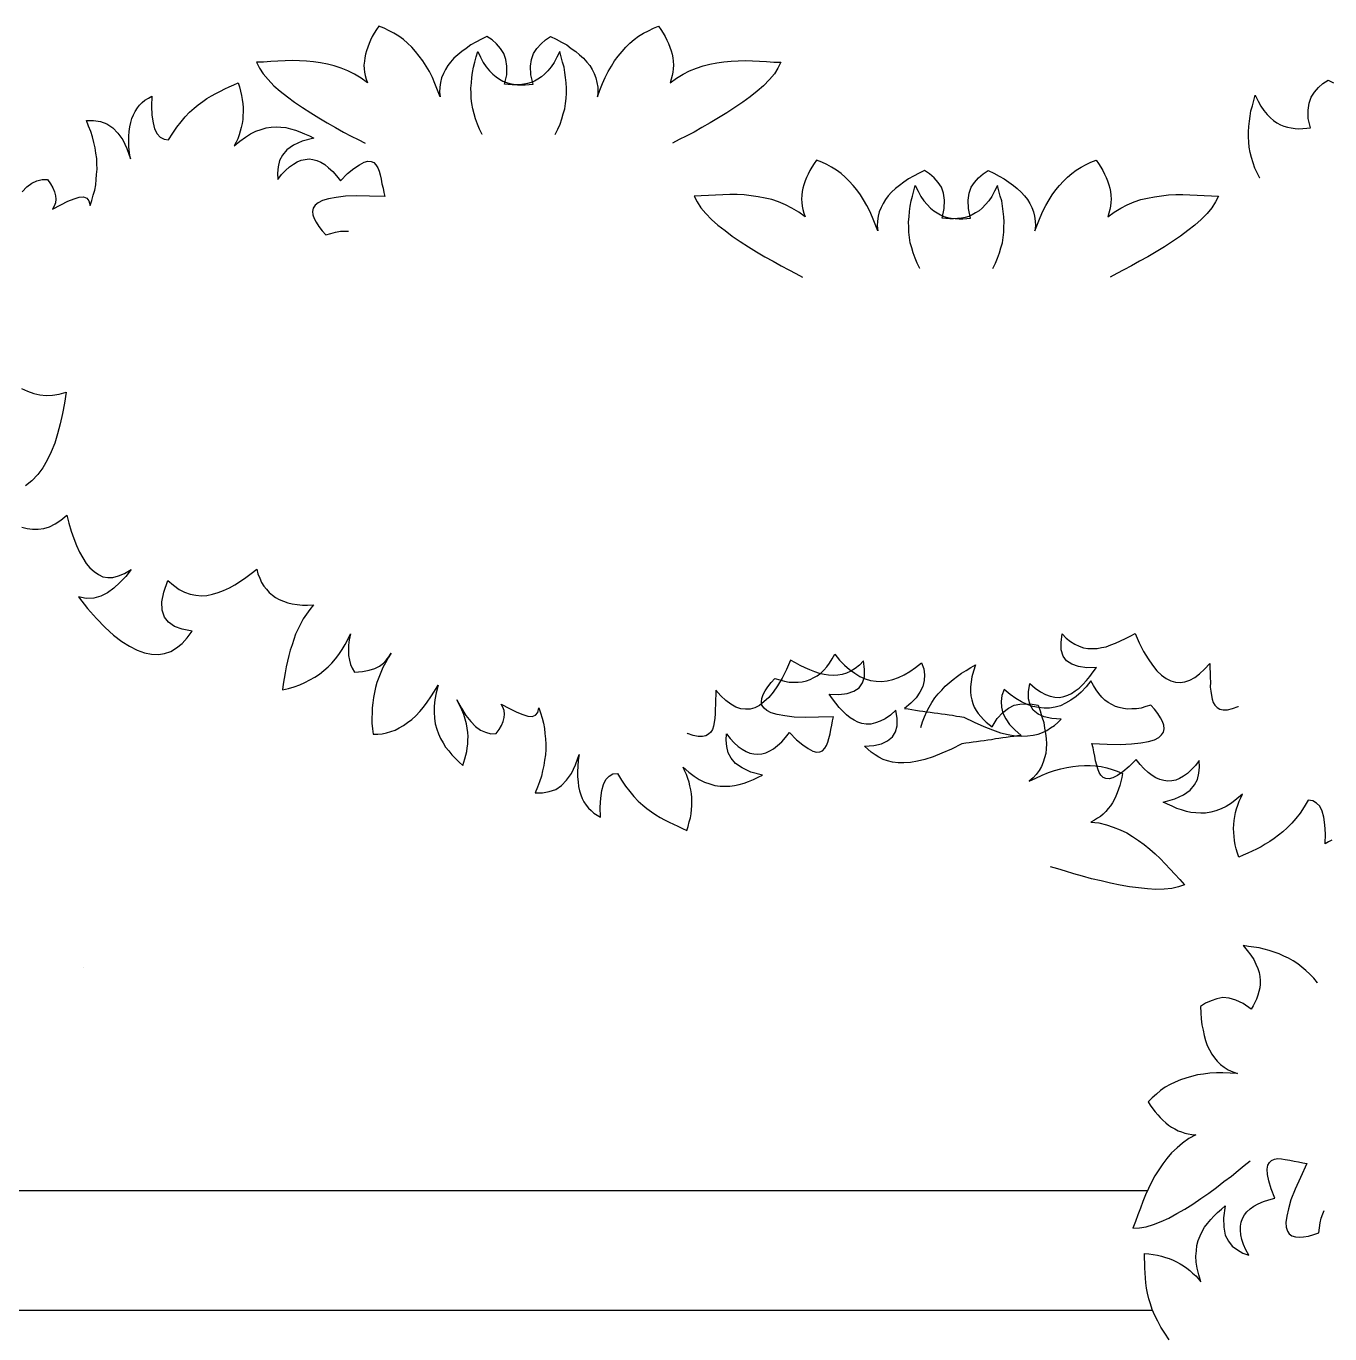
# Model space of a CAD drawing. Extents: x -24232 to 27340, y -23039 to 23489.
# Drawn here: x 8072 to 8618, y -18500 to -17952 of the extents above; entities that cross this region are included whole.
import ezdxf

# ---------------------------------------------------------------- set-up
doc = ezdxf.new("R2010")
doc.units = 0
doc.header["$LTSCALE"] = 10
for name, color, linetype in [('0-PLANTS', 11, 'CONTINUOUS'), ('1', 1, 'CONTINUOUS'), ('3', 3, 'CONTINUOUS')]:
    doc.layers.add(name, color=color, linetype=linetype)

msp = doc.modelspace()

# ---------------------------------------------------------------- linework, layer by layer
at = {"layer": '0-PLANTS', "color": 11}
msp.add_lwpolyline([(8096.02, -18346.05), (8096.02, -18346.05)], close=True, dxfattribs=at)
at = {"layer": '1'}
for points in [[(8293.31, -17997.57), (8293.31, -17997.57), (8294.47, -17995.39), (8295.35, -17993.31), (8296.12, -17991.08), (8296.73, -17988.97), (8297.34, -17986.87), (8297.7, -17984.6), (8297.91, -17982.46), (8297.99, -17980.3), (8298.07, -17978.14), (8297.88, -17975.95), (8297.69, -17973.77), (8297.37, -17971.57), (8297.04, -17969.37), (8296.43, -17967.28), (8295.84, -17965.05), (8295.25, -17962.83), (8295.25, -17962.83), (8294.06, -17965.28), (8292.89, -17967.47), (8291.64, -17969.24), (8290.26, -17970.87), (8288.89, -17972.36), (8287.57, -17973.44), (8286.12, -17974.38), (8284.68, -17975.19), (8283.26, -17975.86), (8281.74, -17976.25), (8280.22, -17976.51), (8278.57, -17976.75), (8276.94, -17976.86), (8275.31, -17976.84), (8273.7, -17976.68), (8272.09, -17976.52), (8272.09, -17976.52), (8273.03, -17972.55), (8273.1, -17969.04), (8272.71, -17966.15), (8271.88, -17963.63), (8270.45, -17961.6), (8268.75, -17959.67), (8266.88, -17958), (8264.72, -17956.56), (8264.72, -17956.56), (8262.44, -17957.69), (8260.15, -17958.96), (8258.01, -17960.1), (8256.11, -17961.53), (8254.22, -17962.84), (8252.6, -17964.17), (8250.96, -17965.63), (8249.58, -17967.26), (8248.35, -17968.76), (8247.37, -17970.42), (8246.53, -17972.1), (8245.81, -17973.92), (8245.36, -17975.78), (8245.02, -17977.77), (8244.96, -17979.8), (8245.16, -17981.85), (8245.16, -17981.85), (8244.09, -17979.04), (8243.01, -17976.22), (8241.91, -17973.67), (8240.66, -17971.25), (8239.26, -17968.94), (8237.98, -17966.79), (8236.42, -17964.74), (8234.85, -17962.82), (8233.27, -17961.04), (8231.54, -17959.38), (8229.79, -17957.85), (8227.9, -17956.45), (8225.86, -17955.16), (8223.79, -17954.15), (8221.73, -17953.13), (8219.51, -17952.23), (8219.51, -17952.23), (8218.56, -17953.63), (8217.6, -17955.16), (8216.78, -17956.57), (8216.09, -17958.12), (8215.41, -17959.55), (8214.86, -17960.98), (8214.3, -17962.55), (8213.88, -17964), (8213.6, -17965.46), (8213.46, -17966.94), (8213.3, -17968.55), (8213.42, -17970.05), (8213.54, -17971.55), (8213.81, -17972.93), (8214.2, -17974.46), (8214.73, -17976), (8214.73, -17976), (8212.08, -17973.98), (8209.27, -17972.35), (8206.56, -17971), (8203.7, -17969.76), (8200.81, -17968.8), (8198.04, -17968.12), (8195.11, -17967.56), (8192.18, -17967.14), (8189.23, -17966.85), (8186.26, -17966.69), (8183.29, -17966.67), (8180.3, -17966.78), (8177.31, -17966.89), (8174.32, -17967), (8171.31, -17967.24), (8168.32, -17967.35), (8168.32, -17967.35), (8169.57, -17969.78), (8171.09, -17972.23), (8173.16, -17974.6), (8175.62, -17977.15), (8178.23, -17979.44), (8181.25, -17981.77), (8184.27, -17984.1), (8187.57, -17986.32), (8191.01, -17988.55), (8194.46, -17990.65), (8197.91, -17992.76), (8201.38, -17994.59), (8204.71, -17996.54), (8207.93, -17998.21), (8210.9, -17999.73), (8213.73, -18001.22)], [(8262.83, -17997.57), (8262.83, -17997.57), (8261.67, -17995.39), (8260.79, -17993.31), (8260.02, -17991.08), (8259.41, -17988.97), (8258.8, -17986.87), (8258.44, -17984.6), (8258.22, -17982.46), (8258.15, -17980.3), (8258.07, -17978.14), (8258.26, -17975.95), (8258.45, -17973.77), (8258.77, -17971.57), (8259.1, -17969.37), (8259.7, -17967.28), (8260.3, -17965.05), (8260.89, -17962.83), (8260.89, -17962.83), (8262.08, -17965.28), (8263.24, -17967.47), (8264.5, -17969.24), (8265.88, -17970.87), (8267.25, -17972.36), (8268.57, -17973.44), (8270.02, -17974.38), (8271.45, -17975.19), (8272.88, -17975.86), (8274.4, -17976.25), (8275.92, -17976.51), (8277.57, -17976.75), (8279.2, -17976.86), (8280.83, -17976.84), (8282.43, -17976.68), (8284.04, -17976.52), (8284.04, -17976.52), (8283.11, -17972.55), (8283.03, -17969.04), (8283.43, -17966.15), (8284.26, -17963.63), (8285.68, -17961.6), (8287.39, -17959.67), (8289.26, -17958), (8291.42, -17956.56), (8291.42, -17956.56), (8293.69, -17957.69), (8295.99, -17958.96), (8298.13, -17960.1), (8300.03, -17961.53), (8301.92, -17962.84), (8303.54, -17964.17), (8305.18, -17965.63), (8306.56, -17967.26), (8307.79, -17968.76), (8308.77, -17970.42), (8309.61, -17972.1), (8310.33, -17973.92), (8310.78, -17975.78), (8311.12, -17977.77), (8311.18, -17979.8), (8310.98, -17981.85), (8310.98, -17981.85), (8312.05, -17979.04), (8313.13, -17976.22), (8314.23, -17973.67), (8315.48, -17971.25), (8316.88, -17968.94), (8318.16, -17966.79), (8319.71, -17964.74), (8321.29, -17962.82), (8322.87, -17961.04), (8324.6, -17959.38), (8326.35, -17957.85), (8328.24, -17956.45), (8330.28, -17955.16), (8332.35, -17954.15), (8334.41, -17953.13), (8336.62, -17952.23), (8336.62, -17952.23), (8337.58, -17953.63), (8338.54, -17955.16), (8339.36, -17956.57), (8340.05, -17958.12), (8340.73, -17959.55), (8341.28, -17960.98), (8341.84, -17962.55), (8342.26, -17964), (8342.54, -17965.46), (8342.68, -17966.94), (8342.84, -17968.55), (8342.72, -17970.05), (8342.6, -17971.55), (8342.33, -17972.93), (8341.93, -17974.46), (8341.41, -17976), (8341.41, -17976), (8344.05, -17973.98), (8346.87, -17972.35), (8349.58, -17971), (8352.44, -17969.76), (8355.32, -17968.8), (8358.1, -17968.12), (8361.02, -17967.56), (8363.96, -17967.14), (8366.91, -17966.85), (8369.88, -17966.69), (8372.85, -17966.67), (8375.84, -17966.78), (8378.83, -17966.89), (8381.82, -17967), (8384.83, -17967.24), (8387.82, -17967.35), (8387.82, -17967.35), (8386.57, -17969.78), (8385.05, -17972.23), (8382.98, -17974.6), (8380.52, -17977.15), (8377.91, -17979.44), (8374.89, -17981.77), (8371.87, -17984.1), (8368.56, -17986.32), (8365.13, -17988.55), (8361.68, -17990.65), (8358.23, -17992.76), (8354.76, -17994.59), (8351.43, -17996.54), (8348.21, -17998.21), (8345.24, -17999.73), (8342.41, -18001.22)], [(8070.19, -18021.58), (8072.15, -18019.49), (8074.29, -18017.92), (8076.37, -18017.04), (8078.61, -18016.41), (8080.78, -18016.47), (8080.78, -18016.47), (8082.04, -18018.24), (8083.02, -18019.91), (8083.73, -18021.6), (8084.16, -18023.18), (8084.3, -18024.65), (8084.18, -18026.16), (8083.64, -18027.56), (8082.96, -18028.85), (8082.96, -18028.85), (8086.43, -18027.02), (8089.4, -18025.5), (8092, -18024.44), (8094.1, -18023.82), (8095.85, -18023.65), (8097.26, -18024.19), (8098.18, -18025.31), (8098.65, -18027.3), (8098.65, -18027.3), (8099.39, -18025.2), (8099.98, -18022.97), (8100.59, -18020.88), (8101.04, -18018.67), (8101.23, -18016.48), (8101.42, -18014.3), (8101.62, -18012.11), (8101.52, -18009.82), (8101.45, -18007.66), (8101.09, -18005.39), (8100.73, -18003.12), (8100.23, -18000.87), (8099.74, -17998.62), (8098.97, -17996.26), (8098.07, -17994.04), (8097.16, -17991.7), (8097.16, -17991.7), (8100.14, -17991.67), (8103.03, -17992.2), (8105.7, -17993.15), (8108.17, -17994.81), (8110.28, -17997.04), (8112.32, -17999.81), (8114.03, -18003.44), (8115.54, -18007.76), (8115.54, -18007.76), (8115.15, -18005.22), (8114.91, -18002.81), (8114.82, -18000.51), (8114.88, -17998.34), (8115.08, -17996.29), (8115.3, -17994.37), (8115.66, -17992.58), (8116.18, -17990.9), (8116.84, -17989.35), (8117.51, -17987.93), (8118.45, -17986.48), (8119.41, -17985.3), (8120.53, -17984.24), (8121.64, -17983.18), (8123.05, -17982.37), (8124.46, -17981.55), (8124.46, -17981.55), (8124.34, -17985.76), (8124.57, -17989.53), (8125.02, -17992.74), (8125.68, -17995.24), (8126.7, -17997.31), (8128.05, -17998.67), (8129.63, -17999.59), (8131.55, -17999.81), (8131.55, -17999.81), (8133.31, -17997.06), (8134.95, -17994.46), (8136.76, -17992.25), (8138.45, -17990.19), (8140.29, -17988.25), (8142.16, -17986.57), (8143.91, -17985.18), (8145.81, -17983.78), (8147.58, -17982.52), (8149.5, -17981.38), (8151.29, -17980.39), (8153.23, -17979.39), (8155.04, -17978.53), (8156.85, -17977.67), (8158.8, -17976.81), (8160.61, -17975.95), (8160.61, -17975.95), (8161.18, -17977.65), (8161.63, -17979.5), (8162.08, -17981.22), (8162.38, -17982.95), (8162.55, -17984.69), (8162.71, -17986.3), (8162.75, -17988.06), (8162.64, -17989.7), (8162.53, -17991.33), (8162.29, -17992.98), (8161.91, -17994.64), (8161.52, -17996.17), (8161, -17997.71), (8160.48, -17999.39), (8159.81, -18000.81), (8159.02, -18002.38), (8159.02, -18002.38), (8161.39, -18000.38), (8163.66, -17998.67), (8165.82, -17997.24), (8168.02, -17996.21), (8170.25, -17995.45), (8172.36, -17994.83), (8174.49, -17994.48), (8176.51, -17994.42), (8178.55, -17994.49), (8180.6, -17994.69), (8182.55, -17995.18), (8184.64, -17995.78), (8186.46, -17996.42), (8188.45, -17997.3), (8190.43, -17998.19), (8192.28, -17999.09), (8192.28, -17999.09), (8187.4, -18000.39), (8183.77, -18002.1), (8180.98, -18004), (8179.17, -18006.21), (8177.91, -18008.5), (8177.35, -18011.13), (8177.07, -18013.73), (8177.2, -18016.43), (8177.2, -18016.43), (8178.76, -18014.38), (8180.47, -18012.58), (8182.09, -18011.07), (8183.74, -18009.96), (8185.4, -18008.98), (8186.96, -18008.28), (8188.69, -18007.98), (8190.3, -18007.82), (8191.95, -18008.06), (8193.61, -18008.44), (8195.31, -18009.22), (8196.89, -18010.15), (8198.51, -18011.48), (8200.29, -18013.06), (8201.82, -18014.81), (8203.52, -18016.94), (8203.52, -18016.94), (8206.47, -18013.94), (8209.1, -18011.78), (8211.39, -18010.21), (8213.32, -18009.2), (8214.9, -18008.77), (8216.27, -18008.91), (8217.39, -18009.34), (8218.31, -18010.33), (8219.1, -18011.48), (8219.64, -18012.91), (8220.07, -18014.49), (8220.52, -18016.34), (8220.84, -18018.21), (8221.3, -18020.06), (8221.6, -18021.79), (8222.04, -18023.51), (8222.04, -18023.51), (8215.66, -18023.32), (8210.23, -18023.18), (8205.51, -18023.38), (8201.63, -18023.9), (8198.44, -18024.48), (8195.93, -18025.14), (8194.14, -18026.13), (8192.89, -18027.2), (8192.05, -18028.36), (8191.78, -18029.75), (8191.93, -18031.22), (8192.49, -18032.79), (8193.32, -18034.33), (8194.45, -18036.12), (8195.84, -18037.88), (8197.36, -18039.62), (8197.36, -18039.62), (8199.47, -18039.01), (8201.44, -18038.41), (8203.44, -18038.07), (8205.33, -18038.02), (8206.84, -18037.98)], [(8588.23, -18015.86), (8588.23, -18015.86), (8587.07, -18013.68), (8586.19, -18011.6), (8585.42, -18009.37), (8584.81, -18007.27), (8584.2, -18005.16), (8583.84, -18002.89), (8583.62, -18000.75), (8583.55, -17998.59), (8583.47, -17996.43), (8583.66, -17994.24), (8583.85, -17992.06), (8584.17, -17989.86), (8584.5, -17987.66), (8585.1, -17985.57), (8585.7, -17983.34), (8586.29, -17981.12), (8586.29, -17981.12), (8587.48, -17983.57), (8588.64, -17985.76), (8589.9, -17987.53), (8591.28, -17989.16), (8592.65, -17990.65), (8593.97, -17991.74), (8595.42, -17992.68), (8596.85, -17993.48), (8598.28, -17994.15), (8599.8, -17994.54), (8601.32, -17994.8), (8602.97, -17995.04), (8604.6, -17995.15), (8606.23, -17995.13), (8607.84, -17994.97), (8609.44, -17994.81), (8609.44, -17994.81), (8608.51, -17990.84), (8608.43, -17987.33), (8608.83, -17984.45), (8609.66, -17981.93), (8611.09, -17979.89), (8612.79, -17977.96), (8614.66, -17976.29), (8616.82, -17974.85), (8616.82, -17974.85), (8619.1, -17975.98)], [(8476.46, -18053.61), (8476.46, -18053.61), (8477.63, -18051.43), (8478.51, -18049.35), (8479.27, -18047.12), (8479.89, -18045.01), (8480.5, -18042.91), (8480.86, -18040.64), (8481.07, -18038.5), (8481.15, -18036.34), (8481.23, -18034.18), (8481.04, -18031.99), (8480.85, -18029.81), (8480.52, -18027.61), (8480.2, -18025.41), (8479.59, -18023.32), (8479, -18021.09), (8478.41, -18018.87), (8478.41, -18018.87), (8477.21, -18021.32), (8476.05, -18023.51), (8474.79, -18025.28), (8473.41, -18026.91), (8472.05, -18028.4), (8470.72, -18029.48), (8469.27, -18030.42), (8467.84, -18031.23), (8466.42, -18031.9), (8464.89, -18032.29), (8463.38, -18032.55), (8461.73, -18032.79), (8460.09, -18032.9), (8458.47, -18032.88), (8456.86, -18032.72), (8455.25, -18032.56), (8455.25, -18032.56), (8456.18, -18028.59), (8456.26, -18025.08), (8455.87, -18022.19), (8455.03, -18019.67), (8453.61, -18017.64), (8451.9, -18015.71), (8450.04, -18014.03), (8447.88, -18012.6), (8447.88, -18012.6), (8445.6, -18013.73), (8443.31, -18014.99), (8441.16, -18016.14), (8439.26, -18017.57), (8437.37, -18018.88), (8435.75, -18020.21), (8434.12, -18021.67), (8432.74, -18023.29), (8431.51, -18024.8), (8430.53, -18026.46), (8429.69, -18028.14), (8428.97, -18029.96), (8428.51, -18031.81), (8428.18, -18033.81), (8428.11, -18035.84), (8428.32, -18037.89), (8428.32, -18037.89), (8427.24, -18035.07), (8426.17, -18032.26), (8425.06, -18029.71), (8423.81, -18027.29), (8422.42, -18024.98), (8421.14, -18022.83), (8419.58, -18020.78), (8418.01, -18018.86), (8416.43, -18017.08), (8414.69, -18015.42), (8412.95, -18013.89), (8411.06, -18012.49), (8409.02, -18011.2), (8406.95, -18010.18), (8404.88, -18009.17), (8402.67, -18008.27), (8402.67, -18008.27), (8401.72, -18009.67), (8400.76, -18011.2), (8399.94, -18012.61), (8399.24, -18014.16), (8398.56, -18015.58), (8398.01, -18017.02), (8397.45, -18018.59), (8397.04, -18020.04), (8396.76, -18021.5), (8396.61, -18022.98), (8396.45, -18024.58), (8396.58, -18026.09), (8396.7, -18027.59), (8396.97, -18028.97), (8397.36, -18030.5), (8397.88, -18032.04), (8397.88, -18032.04), (8395.24, -18030.02), (8392.42, -18028.38), (8389.71, -18027.03), (8386.85, -18025.8), (8383.97, -18024.84), (8381.19, -18024.16), (8378.27, -18023.6), (8375.33, -18023.18), (8372.38, -18022.88), (8369.42, -18022.73), (8366.44, -18022.7), (8363.45, -18022.81), (8360.46, -18022.93), (8357.47, -18023.04), (8354.47, -18023.28), (8351.48, -18023.39), (8351.48, -18023.39), (8352.73, -18025.82), (8354.25, -18028.27), (8356.31, -18030.64), (8358.77, -18033.19), (8361.39, -18035.48), (8364.41, -18037.81), (8367.43, -18040.13), (8370.73, -18042.36), (8374.17, -18044.59), (8377.61, -18046.69), (8381.06, -18048.79), (8384.54, -18050.63), (8387.87, -18052.58), (8391.09, -18054.25), (8394.05, -18055.76), (8396.88, -18057.26)], [(8445.99, -18053.61), (8445.99, -18053.61), (8444.82, -18051.43), (8443.94, -18049.35), (8443.18, -18047.12), (8442.57, -18045.01), (8441.95, -18042.91), (8441.59, -18040.64), (8441.38, -18038.5), (8441.3, -18036.34), (8441.22, -18034.18), (8441.41, -18031.99), (8441.61, -18029.81), (8441.93, -18027.61), (8442.25, -18025.41), (8442.86, -18023.32), (8443.45, -18021.09), (8444.05, -18018.87), (8444.05, -18018.87), (8445.24, -18021.32), (8446.4, -18023.51), (8447.66, -18025.28), (8449.04, -18026.91), (8450.4, -18028.4), (8451.73, -18029.48), (8453.18, -18030.42), (8454.61, -18031.23), (8456.03, -18031.9), (8457.56, -18032.29), (8459.07, -18032.55), (8460.72, -18032.79), (8462.36, -18032.9), (8463.98, -18032.88), (8465.59, -18032.72), (8467.2, -18032.56), (8467.2, -18032.56), (8466.27, -18028.59), (8466.19, -18025.08), (8466.58, -18022.19), (8467.42, -18019.67), (8468.84, -18017.64), (8470.55, -18015.71), (8472.41, -18014.03), (8474.57, -18012.6), (8474.57, -18012.6), (8476.85, -18013.73), (8479.14, -18014.99), (8481.29, -18016.14), (8483.19, -18017.57), (8485.08, -18018.88), (8486.7, -18020.21), (8488.33, -18021.67), (8489.71, -18023.29), (8490.94, -18024.8), (8491.92, -18026.46), (8492.76, -18028.14), (8493.49, -18029.96), (8493.94, -18031.81), (8494.27, -18033.81), (8494.34, -18035.84), (8494.13, -18037.89), (8494.13, -18037.89), (8495.21, -18035.07), (8496.29, -18032.26), (8497.39, -18029.71), (8498.64, -18027.29), (8500.04, -18024.98), (8501.31, -18022.83), (8502.87, -18020.78), (8504.44, -18018.86), (8506.03, -18017.08), (8507.76, -18015.42), (8509.5, -18013.89), (8511.39, -18012.49), (8513.43, -18011.2), (8515.5, -18010.18), (8517.57, -18009.17), (8519.78, -18008.27), (8519.78, -18008.27), (8520.73, -18009.67), (8521.69, -18011.2), (8522.51, -18012.61), (8523.21, -18014.16), (8523.89, -18015.58), (8524.44, -18017.02), (8525, -18018.59), (8525.41, -18020.04), (8525.69, -18021.5), (8525.84, -18022.98), (8526, -18024.58), (8525.87, -18026.09), (8525.75, -18027.59), (8525.48, -18028.97), (8525.09, -18030.5), (8524.57, -18032.04), (8524.57, -18032.04), (8527.21, -18030.02), (8530.03, -18028.38), (8532.74, -18027.03), (8535.6, -18025.8), (8538.48, -18024.84), (8541.26, -18024.16), (8544.18, -18023.6), (8547.12, -18023.18), (8550.07, -18022.88), (8553.03, -18022.73), (8556.01, -18022.7), (8559, -18022.81), (8561.99, -18022.93), (8564.98, -18023.04), (8567.98, -18023.28), (8570.97, -18023.39), (8570.97, -18023.39), (8569.72, -18025.82), (8568.2, -18028.27), (8566.14, -18030.64), (8563.68, -18033.19), (8561.06, -18035.48), (8558.04, -18037.81), (8555.02, -18040.13), (8551.72, -18042.36), (8548.29, -18044.59), (8544.84, -18046.69), (8541.39, -18048.79), (8537.91, -18050.63), (8534.58, -18052.58), (8531.36, -18054.25), (8528.4, -18055.76), (8525.57, -18057.26)], [(8070.01, -18103.87), (8072.46, -18105.06), (8075.08, -18105.99), (8077.6, -18106.51), (8080.28, -18106.78), (8083, -18106.64), (8085.75, -18106.23), (8088.67, -18105.44), (8088.67, -18105.44), (8087.96, -18109.97), (8087.12, -18114.36), (8086.14, -18118.73), (8085.06, -18122.82), (8083.86, -18126.76), (8082.42, -18130.41), (8080.72, -18133.9), (8078.91, -18137.11), (8076.74, -18139.87), (8074.32, -18142.48), (8071.67, -18144.65)], [(8070.09, -18161.97), (8072.34, -18162.46), (8074.61, -18162.82), (8076.92, -18162.78), (8079.25, -18162.47), (8081.62, -18161.75), (8084.05, -18160.5), (8086.37, -18158.97), (8088.87, -18156.92), (8088.87, -18156.92), (8089.76, -18160.25), (8090.78, -18163.61), (8091.83, -18166.69), (8093.03, -18169.65), (8094.25, -18172.34), (8095.64, -18174.78), (8097.03, -18177.09), (8098.61, -18179), (8100.35, -18180.53), (8102.12, -18181.79), (8104.07, -18182.66), (8106.07, -18182.99), (8108.24, -18182.93), (8110.6, -18182.35), (8113.14, -18181.25), (8115.88, -18179.63), (8115.88, -18179.63), (8113.56, -18182.51), (8111.14, -18185.12), (8108.61, -18187.44), (8105.98, -18189.35), (8103.13, -18190.82), (8100.2, -18191.62), (8097.08, -18191.72), (8093.75, -18191.12), (8093.75, -18191.12), (8097.61, -18195.97), (8101.39, -18200.13), (8104.95, -18203.87), (8108.43, -18207.06), (8111.96, -18209.71), (8115.14, -18211.78), (8118.36, -18213.45), (8121.5, -18214.58), (8124.42, -18215.14), (8127.27, -18215.15), (8129.88, -18214.73), (8132.4, -18213.89), (8134.85, -18212.38), (8137.2, -18210.58), (8139.33, -18208.21), (8141.36, -18205.43), (8141.36, -18205.43), (8137.24, -18204.62), (8133.97, -18203.49), (8131.43, -18201.75), (8129.75, -18199.55), (8128.83, -18196.61), (8128.75, -18193.22), (8129.57, -18189.1), (8131.26, -18184.26), (8131.26, -18184.26), (8133.64, -18186.26), (8135.91, -18187.97), (8138.23, -18189.15), (8140.59, -18189.92), (8142.98, -18190.43), (8145.26, -18190.65), (8147.58, -18190.48), (8149.92, -18190.03), (8152.3, -18189.32), (8154.55, -18188.46), (8156.96, -18187.34), (8159.25, -18186.08), (8161.57, -18184.55), (8163.89, -18183.01), (8166.08, -18181.34), (8168.43, -18179.54), (8168.43, -18179.54), (8168.91, -18181.48), (8169.68, -18183.32), (8170.46, -18185.02), (8171.39, -18186.6), (8172.48, -18187.92), (8173.56, -18189.25), (8174.95, -18190.34), (8176.33, -18191.42), (8177.87, -18192.25), (8179.56, -18192.96), (8181.4, -18193.55), (8183.25, -18194), (8185.38, -18194.35), (8187.53, -18194.56), (8189.7, -18194.5), (8192.14, -18194.47), (8192.14, -18194.47), (8190.6, -18196.35), (8189.18, -18198.38), (8187.91, -18200.28), (8186.75, -18202.47), (8185.73, -18204.54), (8184.7, -18206.74), (8183.94, -18208.96), (8183.18, -18211.19), (8182.42, -18213.42), (8181.79, -18215.66), (8181.28, -18218.04), (8180.78, -18220.43), (8180.27, -18222.82), (8179.9, -18225.22), (8179.52, -18227.62), (8179.15, -18230.02), (8179.15, -18230.02), (8181.64, -18229.46), (8184.02, -18228.74), (8186.4, -18227.89), (8188.53, -18226.89), (8190.66, -18225.88), (8192.67, -18224.72), (8194.7, -18223.43), (8196.47, -18221.98), (8198.25, -18220.4), (8199.9, -18218.8), (8201.42, -18217.05), (8202.83, -18215.16), (8204.11, -18213.12), (8205.4, -18211.08), (8206.56, -18208.9), (8207.6, -18206.56), (8207.6, -18206.56), (8207.08, -18209.08), (8206.86, -18211.36), (8206.77, -18213.66), (8206.84, -18215.69), (8207.19, -18217.62), (8207.69, -18219.43), (8208.35, -18220.99), (8209.27, -18222.57), (8209.27, -18222.57), (8212.68, -18222.36), (8215.44, -18221.83), (8217.81, -18221.11), (8219.81, -18220.09), (8221.42, -18218.89), (8222.64, -18217.53), (8223.72, -18216.14), (8224.68, -18214.61), (8224.68, -18214.61), (8223.4, -18216.65), (8222.25, -18218.71), (8221.25, -18220.64), (8220.36, -18222.72), (8219.48, -18224.8), (8218.73, -18226.89), (8218.12, -18229), (8217.64, -18231.12), (8217.29, -18233.25), (8216.95, -18235.38), (8216.73, -18237.53), (8216.66, -18239.68), (8216.58, -18241.84), (8216.63, -18244.02), (8216.81, -18246.34), (8217.14, -18248.53), (8217.14, -18248.53), (8219.03, -18248.59), (8220.94, -18248.37), (8222.74, -18248), (8224.55, -18247.51), (8226.37, -18246.87), (8228.09, -18245.96), (8229.82, -18244.91), (8231.56, -18243.73), (8233.31, -18242.41), (8234.96, -18240.82), (8236.62, -18239.08), (8238.16, -18237.2), (8239.71, -18235.19), (8241.29, -18232.91), (8242.87, -18230.63), (8244.34, -18228.07), (8244.34, -18228.07), (8243.49, -18231.23), (8242.93, -18234.16), (8242.67, -18236.84), (8242.68, -18239.41), (8242.85, -18241.87), (8243.16, -18244.2), (8243.75, -18246.42), (8244.5, -18248.39), (8245.39, -18250.38), (8246.43, -18252.24), (8247.47, -18253.97), (8248.8, -18255.59), (8250.13, -18257.21), (8251.61, -18258.71), (8253.09, -18260.21), (8254.7, -18261.72), (8254.7, -18261.72), (8255.11, -18260.28), (8255.53, -18258.83), (8255.94, -18257.38), (8256.37, -18255.79), (8256.51, -18254.32), (8256.81, -18252.72), (8256.83, -18251.1), (8256.86, -18249.48), (8256.75, -18247.84), (8256.52, -18246.06), (8256.15, -18244.26), (8255.67, -18242.32), (8255.05, -18240.36), (8254.29, -18238.39), (8253.29, -18236.26), (8252.14, -18234.12), (8252.14, -18234.12), (8254.09, -18237.7), (8255.96, -18240.72), (8258.01, -18243.23), (8259.97, -18245.32), (8262.12, -18246.88), (8264.2, -18247.77), (8266.44, -18248.39), (8268.61, -18248.34), (8268.61, -18248.34), (8269.87, -18246.57), (8270.85, -18244.9), (8271.56, -18243.21), (8271.98, -18241.63), (8272.13, -18240.15), (8272.01, -18238.65), (8271.47, -18237.24), (8270.78, -18235.96), (8270.78, -18235.96), (8274.26, -18237.79), (8277.22, -18239.3), (8279.83, -18240.37), (8281.93, -18240.99), (8283.68, -18241.16), (8285.08, -18240.62), (8286.01, -18239.49), (8286.48, -18237.51), (8286.48, -18237.51), (8287.22, -18239.61), (8287.81, -18241.84), (8288.41, -18243.93), (8288.87, -18246.14), (8289.06, -18248.33), (8289.25, -18250.51), (8289.44, -18252.7), (8289.35, -18254.99), (8289.27, -18257.15), (8288.92, -18259.42), (8288.56, -18261.68), (8288.06, -18263.94), (8287.57, -18266.19), (8286.79, -18268.55), (8285.9, -18270.76), (8284.99, -18273.11), (8284.99, -18273.11), (8287.97, -18273.14), (8290.86, -18272.61), (8293.53, -18271.65), (8296, -18270), (8298.11, -18267.77), (8300.15, -18264.99), (8301.86, -18261.37), (8303.37, -18257.05), (8303.37, -18257.05), (8302.98, -18259.59), (8302.74, -18262), (8302.65, -18264.29), (8302.71, -18266.47), (8302.91, -18268.52), (8303.13, -18270.43), (8303.49, -18272.23), (8304.01, -18273.91), (8304.66, -18275.46), (8305.34, -18276.88), (8306.28, -18278.33), (8307.24, -18279.51), (8308.36, -18280.57), (8309.47, -18281.62), (8310.88, -18282.44), (8312.29, -18283.26), (8312.29, -18283.26), (8312.16, -18279.05), (8312.4, -18275.28), (8312.85, -18272.07), (8313.51, -18269.56), (8314.52, -18267.5), (8315.88, -18266.14), (8317.46, -18265.21), (8319.37, -18265), (8319.37, -18265), (8321.13, -18267.74), (8322.77, -18270.34), (8324.59, -18272.55), (8326.28, -18274.62), (8328.12, -18276.56), (8329.98, -18278.23), (8331.74, -18279.63), (8333.64, -18281.03), (8335.41, -18282.29), (8337.33, -18283.43), (8339.12, -18284.42), (8341.06, -18285.42), (8342.87, -18286.28), (8344.68, -18287.13), (8346.62, -18288), (8348.44, -18288.86), (8348.44, -18288.86), (8349.01, -18287.15), (8349.46, -18285.3), (8349.9, -18283.59), (8350.21, -18281.86), (8350.38, -18280.11), (8350.54, -18278.5), (8350.58, -18276.75), (8350.47, -18275.11), (8350.36, -18273.48), (8350.12, -18271.83), (8349.74, -18270.16), (8349.35, -18268.64), (8348.82, -18267.09), (8348.31, -18265.42), (8347.64, -18264), (8346.85, -18262.43), (8346.85, -18262.43), (8349.22, -18264.43), (8351.49, -18266.14), (8353.65, -18267.57), (8355.85, -18268.6), (8358.08, -18269.36), (8360.19, -18269.98), (8362.32, -18270.32), (8364.34, -18270.39), (8366.38, -18270.32), (8368.43, -18270.11), (8370.38, -18269.63), (8372.47, -18269.02), (8374.29, -18268.39), (8376.27, -18267.5), (8378.26, -18266.62), (8380.11, -18265.72), (8380.11, -18265.72), (8375.22, -18264.42), (8371.6, -18262.71), (8368.81, -18260.81), (8367, -18258.6), (8365.73, -18256.31), (8365.18, -18253.68), (8364.9, -18251.08), (8365.03, -18248.38), (8365.03, -18248.38), (8366.58, -18250.43), (8368.3, -18252.23), (8369.91, -18253.74), (8371.57, -18254.85), (8373.23, -18255.83), (8374.79, -18256.52), (8376.52, -18256.83), (8378.12, -18256.99), (8379.77, -18256.74), (8381.44, -18256.37), (8383.14, -18255.59), (8384.72, -18254.66), (8386.34, -18253.33), (8388.12, -18251.75), (8389.65, -18250), (8391.35, -18247.87), (8391.35, -18247.87), (8394.3, -18250.87), (8396.93, -18253.02), (8399.21, -18254.6), (8401.15, -18255.61), (8402.73, -18256.03), (8404.1, -18255.9), (8405.22, -18255.47), (8406.13, -18254.47), (8406.92, -18253.33), (8407.47, -18251.9), (8407.9, -18250.31), (8408.35, -18248.46), (8408.67, -18246.6), (8409.13, -18244.75), (8409.43, -18243.02), (8409.87, -18241.3), (8409.87, -18241.3), (8403.49, -18241.48), (8398.06, -18241.62), (8393.34, -18241.43), (8389.46, -18240.91), (8386.27, -18240.32), (8383.76, -18239.67), (8381.96, -18238.68), (8380.72, -18237.61), (8379.88, -18236.44), (8379.61, -18235.06), (8379.76, -18233.59), (8380.32, -18232.02), (8381.15, -18230.47), (8382.27, -18228.69), (8383.67, -18226.93), (8385.19, -18225.19), (8385.19, -18225.19), (8387.3, -18225.8), (8389.27, -18226.4), (8391.27, -18226.73), (8393.16, -18226.79), (8395.05, -18226.84), (8396.7, -18226.59), (8398.5, -18226.23), (8400.04, -18225.7), (8401.61, -18224.91), (8403.04, -18224.1), (8404.5, -18223.03), (8405.71, -18221.8), (8407.07, -18220.31), (8408.17, -18218.79), (8409.29, -18217), (8410.3, -18215.07), (8410.3, -18215.07), (8412.35, -18217.58), (8414.45, -18219.68), (8416.57, -18221.51), (8418.71, -18223.08), (8420.89, -18224.38), (8423.09, -18225.41), (8425.33, -18226.04), (8427.6, -18226.39), (8429.89, -18226.49), (8432.22, -18226.17), (8434.57, -18225.73), (8436.95, -18224.88), (8439.37, -18223.77), (8441.8, -18222.38), (8444.14, -18220.72), (8446.64, -18218.66), (8446.64, -18218.66), (8447.61, -18221.19), (8447.91, -18223.66), (8447.8, -18226.09), (8447.15, -18228.6), (8445.97, -18230.92), (8444.38, -18233.33), (8442.13, -18235.55), (8439.46, -18237.86), (8439.46, -18237.86), (8441.07, -18238.02), (8442.53, -18238.3), (8444.14, -18238.46), (8445.74, -18238.75), (8447.21, -18238.9), (8448.81, -18239.19), (8450.29, -18239.33), (8451.88, -18239.63), (8453.49, -18239.79), (8454.95, -18240.07), (8456.56, -18240.23), (8458.16, -18240.52), (8459.63, -18240.66), (8461.23, -18240.96), (8462.71, -18241.1), (8464.3, -18241.4), (8464.3, -18241.4), (8468.69, -18243.59), (8472.71, -18245.34), (8476.36, -18246.79), (8479.77, -18247.93), (8482.95, -18248.65), (8485.87, -18249.21), (8488.57, -18249.34), (8491.01, -18249.32), (8493.34, -18249), (8495.42, -18248.53), (8497.24, -18247.9), (8499.09, -18247), (8500.69, -18245.94), (8502.28, -18244.88), (8503.75, -18243.67), (8505.11, -18242.31), (8505.11, -18242.31), (8501.2, -18242.06), (8498.03, -18241.34), (8495.44, -18240.14), (8493.44, -18238.45), (8492.16, -18236.29), (8491.46, -18233.79), (8491.35, -18230.8), (8491.96, -18227.34), (8491.96, -18227.34), (8494.2, -18229.32), (8496.48, -18230.9), (8498.55, -18231.91), (8500.51, -18232.65), (8502.49, -18233.12), (8504.39, -18233.17), (8506.18, -18232.8), (8507.86, -18232.29), (8509.43, -18231.5), (8511.02, -18230.44), (8512.63, -18229.24), (8514.13, -18227.76), (8515.64, -18226.15), (8517.03, -18224.4), (8518.44, -18222.5), (8519.84, -18220.61), (8519.84, -18220.61), (8515.77, -18220.75), (8512.29, -18220.27), (8509.54, -18219.32), (8507.38, -18217.89), (8505.96, -18215.85), (8505.13, -18213.33), (8505.03, -18210.21), (8505.52, -18206.6), (8505.52, -18206.6), (8507.24, -18208.4), (8509, -18209.79), (8510.78, -18210.91), (8512.59, -18211.77), (8514.43, -18212.36), (8516.29, -18212.68), (8518.19, -18212.73), (8520.09, -18212.65), (8522.02, -18212.29), (8523.95, -18211.94), (8525.92, -18211.19), (8527.89, -18210.44), (8529.87, -18209.55), (8532.01, -18208.54), (8534, -18207.52), (8536.01, -18206.36), (8536.01, -18206.36), (8537.79, -18210.33), (8539.6, -18213.9), (8541.46, -18217.06), (8543.36, -18219.68), (8545.16, -18222.03), (8547.15, -18223.85), (8549.04, -18225.26), (8550.97, -18226.26), (8552.95, -18226.86), (8554.84, -18226.91), (8556.89, -18226.71), (8558.99, -18225.97), (8561, -18224.81), (8563.05, -18223.25), (8565.14, -18221.29), (8567.27, -18218.93), (8567.27, -18218.93), (8567.35, -18220.83), (8567.42, -18222.87), (8567.49, -18224.91), (8567.58, -18226.82), (8567.51, -18228.84), (8567.74, -18230.62), (8567.97, -18232.41), (8568.23, -18233.92), (8568.77, -18235.33), (8569.47, -18236.48), (8570.32, -18237.38), (8571.48, -18238.03), (8572.94, -18238.31), (8574.7, -18238.35), (8576.77, -18237.88), (8579.16, -18237.03), (8579.16, -18237.03), (8579.26, -18237.12)], [(8618.39, -18292.86), (8616.98, -18293.67), (8615.57, -18294.49), (8615.57, -18294.49), (8615.7, -18290.28), (8615.46, -18286.51), (8615.01, -18283.31), (8614.36, -18280.8), (8613.34, -18278.73), (8611.99, -18277.37), (8610.4, -18276.45), (8608.49, -18276.23), (8608.49, -18276.23), (8606.73, -18278.98), (8605.09, -18281.58), (8603.28, -18283.79), (8601.58, -18285.85), (8599.74, -18287.79), (8597.88, -18289.47), (8596.12, -18290.86), (8594.23, -18292.26), (8592.46, -18293.52), (8590.54, -18294.66), (8588.74, -18295.65), (8586.81, -18296.65), (8585, -18297.51), (8583.18, -18298.37), (8581.24, -18299.23), (8579.43, -18300.09), (8579.43, -18300.09), (8578.85, -18298.39), (8578.4, -18296.54), (8577.96, -18294.82), (8577.65, -18293.09), (8577.48, -18291.35), (8577.32, -18289.74), (8577.28, -18287.98), (8577.39, -18286.34), (8577.5, -18284.71), (8577.75, -18283.06), (8578.12, -18281.4), (8578.51, -18279.87), (8579.04, -18278.33), (8579.55, -18276.65), (8580.22, -18275.23), (8581.02, -18273.66), (8581.02, -18273.66), (8578.64, -18275.66), (8576.37, -18277.37), (8574.21, -18278.8), (8572.01, -18279.83), (8569.78, -18280.6), (8567.68, -18281.21), (8565.54, -18281.56), (8563.52, -18281.62), (8561.48, -18281.55), (8559.43, -18281.35), (8557.49, -18280.86), (8555.4, -18280.26), (8553.57, -18279.62), (8551.59, -18278.74), (8549.61, -18277.85), (8547.76, -18276.95), (8547.76, -18276.95), (8552.64, -18275.65), (8556.26, -18273.94), (8559.05, -18272.04), (8560.87, -18269.83), (8562.13, -18267.54), (8562.68, -18264.91), (8562.97, -18262.31), (8562.84, -18259.61), (8562.84, -18259.61), (8561.28, -18261.66), (8559.56, -18263.46), (8557.95, -18264.97), (8556.3, -18266.08), (8554.63, -18267.06), (8553.08, -18267.76), (8551.35, -18268.06), (8549.74, -18268.22), (8548.09, -18267.98), (8546.43, -18267.6), (8544.72, -18266.82), (8543.14, -18265.89), (8541.52, -18264.56), (8539.74, -18262.98), (8538.21, -18261.23), (8536.51, -18259.1), (8536.51, -18259.1), (8533.56, -18262.1), (8530.93, -18264.26), (8528.65, -18265.84), (8526.72, -18266.84), (8525.13, -18267.27), (8523.76, -18267.13), (8522.64, -18266.7), (8521.73, -18265.71), (8520.94, -18264.57), (8520.39, -18263.13), (8519.96, -18261.55), (8519.51, -18259.7), (8519.19, -18257.83), (8518.74, -18255.98), (8518.43, -18254.25), (8517.99, -18252.53), (8517.99, -18252.53), (8524.37, -18252.72), (8529.8, -18252.86), (8534.52, -18252.66), (8538.4, -18252.14), (8541.59, -18251.56), (8544.1, -18250.9), (8545.9, -18249.91), (8547.15, -18248.84), (8547.98, -18247.68), (8548.25, -18246.29), (8548.1, -18244.82), (8547.54, -18243.25), (8546.71, -18241.71), (8545.59, -18239.92), (8544.2, -18238.16), (8542.67, -18236.42), (8542.67, -18236.42), (8540.56, -18237.03), (8538.59, -18237.63), (8536.59, -18237.97), (8534.7, -18238.02), (8532.81, -18238.07), (8531.16, -18237.83), (8529.37, -18237.46), (8527.82, -18236.94), (8526.26, -18236.14), (8524.82, -18235.34), (8523.36, -18234.26), (8522.16, -18233.03), (8520.79, -18231.54), (8519.69, -18230.02), (8518.57, -18228.24), (8517.57, -18226.3), (8517.57, -18226.3), (8515.51, -18228.81), (8513.42, -18230.91), (8511.3, -18232.75), (8509.15, -18234.31), (8506.97, -18235.61), (8504.77, -18236.64), (8502.53, -18237.27), (8500.27, -18237.63), (8497.97, -18237.72), (8495.64, -18237.41), (8493.3, -18236.96), (8490.91, -18236.11), (8488.5, -18235), (8486.06, -18233.61), (8483.73, -18231.95), (8481.22, -18229.89), (8481.22, -18229.89), (8480.25, -18232.43), (8479.96, -18234.89), (8480.06, -18237.32), (8480.71, -18239.83), (8481.89, -18242.15), (8483.48, -18244.57), (8485.73, -18246.78), (8488.4, -18249.09), (8488.4, -18249.09), (8486.79, -18249.25), (8485.33, -18249.53), (8483.72, -18249.69), (8482.12, -18249.98), (8480.65, -18250.13), (8479.05, -18250.42), (8477.58, -18250.57), (8475.98, -18250.86), (8474.37, -18251.02), (8472.91, -18251.3), (8471.3, -18251.46), (8469.7, -18251.75), (8468.23, -18251.9), (8466.63, -18252.19), (8465.16, -18252.34), (8463.56, -18252.63), (8463.56, -18252.63), (8459.17, -18254.82), (8455.15, -18256.57), (8451.5, -18258.02), (8448.09, -18259.17), (8444.91, -18259.89), (8441.99, -18260.45), (8439.29, -18260.58), (8436.85, -18260.55), (8434.52, -18260.24), (8432.44, -18259.76), (8430.62, -18259.13), (8428.77, -18258.23), (8427.18, -18257.17), (8425.58, -18256.11), (8424.11, -18254.9), (8422.76, -18253.54), (8422.76, -18253.54), (8426.66, -18253.29), (8429.84, -18252.57), (8432.43, -18251.37), (8434.43, -18249.68), (8435.7, -18247.53), (8436.4, -18245.02), (8436.51, -18242.03), (8435.9, -18238.57), (8435.9, -18238.57), (8433.66, -18240.55), (8431.38, -18242.13), (8429.31, -18243.15), (8427.35, -18243.88), (8425.37, -18244.35), (8423.48, -18244.4), (8421.68, -18244.04), (8420.01, -18243.52), (8418.44, -18242.73), (8416.84, -18241.67), (8415.24, -18240.47), (8413.74, -18239), (8412.22, -18237.39), (8410.83, -18235.63), (8409.42, -18233.74), (8408.02, -18231.84), (8408.02, -18231.84), (8412.09, -18231.98), (8415.57, -18231.5), (8418.32, -18230.56), (8420.48, -18229.12), (8421.9, -18227.09), (8422.74, -18224.57), (8422.83, -18221.44), (8422.34, -18217.84), (8422.34, -18217.84), (8420.62, -18219.63), (8418.87, -18221.02), (8417.08, -18222.15), (8415.27, -18223), (8413.43, -18223.59), (8411.57, -18223.91), (8409.68, -18223.96), (8407.77, -18223.88), (8405.84, -18223.53), (8403.91, -18223.18), (8401.94, -18222.42), (8399.97, -18221.67), (8397.99, -18220.78), (8395.86, -18219.77), (8393.86, -18218.75), (8391.85, -18217.6), (8391.85, -18217.6), (8390.08, -18221.56), (8388.26, -18225.13), (8386.41, -18228.29), (8384.5, -18230.92), (8382.7, -18233.26), (8380.71, -18235.08), (8378.82, -18236.49), (8376.89, -18237.49), (8374.92, -18238.09), (8373.03, -18238.14), (8370.97, -18237.94), (8368.87, -18237.2), (8366.86, -18236.04), (8364.81, -18234.49), (8362.72, -18232.53), (8360.59, -18230.16), (8360.59, -18230.16), (8360.51, -18232.07), (8360.44, -18234.11), (8360.37, -18236.14), (8360.29, -18238.05), (8360.35, -18240.07), (8360.12, -18241.86), (8359.89, -18243.64), (8359.63, -18245.15), (8359.1, -18246.56), (8358.4, -18247.71), (8357.54, -18248.61), (8356.38, -18249.27), (8354.92, -18249.55), (8353.17, -18249.58), (8351.09, -18249.11), (8348.7, -18248.27), (8348.7, -18248.27), (8348.6, -18248.36)], [(8446.33, -18245.72), (8446.33, -18245.72), (8447.03, -18243.35), (8447.86, -18241.25), (8448.87, -18239.12), (8449.91, -18237.19), (8450.94, -18235.25), (8452.27, -18233.38), (8453.62, -18231.7), (8455.08, -18230.11), (8456.54, -18228.51), (8458.2, -18227.08), (8459.87, -18225.65), (8461.64, -18224.31), (8463.41, -18222.97), (8465.31, -18221.9), (8467.29, -18220.72), (8469.27, -18219.55), (8469.27, -18219.55), (8468.4, -18222.14), (8467.7, -18224.51), (8467.36, -18226.66), (8467.21, -18228.78), (8467.14, -18230.8), (8467.32, -18232.51), (8467.7, -18234.19), (8468.16, -18235.77), (8468.7, -18237.25), (8469.52, -18238.6), (8470.42, -18239.84), (8471.43, -18241.17), (8472.52, -18242.39), (8473.7, -18243.51), (8474.96, -18244.52), (8476.22, -18245.54), (8476.22, -18245.54), (8478.33, -18242.05), (8480.74, -18239.48), (8483.03, -18237.7), (8485.39, -18236.48), (8487.84, -18236.03), (8490.41, -18235.84), (8492.91, -18235.95), (8495.45, -18236.44), (8495.45, -18236.44), (8496.29, -18238.84), (8497.04, -18241.35), (8497.78, -18243.67), (8498.13, -18246.02), (8498.57, -18248.28), (8498.79, -18250.36), (8498.94, -18252.55), (8498.78, -18254.68), (8498.61, -18256.61), (8498.14, -18258.48), (8497.57, -18260.27), (8496.81, -18262.08), (8495.84, -18263.72), (8494.68, -18265.38), (8493.31, -18266.87), (8491.73, -18268.19), (8491.73, -18268.19), (8494.46, -18266.94), (8497.2, -18265.68), (8499.77, -18264.63), (8502.36, -18263.77), (8504.97, -18263.11), (8507.4, -18262.46), (8509.94, -18262.09), (8512.41, -18261.82), (8514.79, -18261.65), (8517.18, -18261.68), (8519.5, -18261.81), (8521.83, -18262.13), (8524.19, -18262.64), (8526.38, -18263.36), (8528.57, -18264.08), (8530.77, -18264.99), (8530.77, -18264.99), (8530.48, -18266.65), (8530.09, -18268.42), (8529.69, -18270), (8529.1, -18271.6), (8528.59, -18273.09), (8527.98, -18274.5), (8527.28, -18276.01), (8526.56, -18277.34), (8525.74, -18278.58), (8524.81, -18279.73), (8523.79, -18280.99), (8522.66, -18281.98), (8521.52, -18282.97), (8520.36, -18283.76), (8519.01, -18284.58), (8517.56, -18285.32), (8517.56, -18285.32), (8520.86, -18285.72), (8524.01, -18286.53), (8526.9, -18287.46), (8529.8, -18288.58), (8532.53, -18289.92), (8534.99, -18291.37), (8537.47, -18293.02), (8539.87, -18294.77), (8542.18, -18296.63), (8544.4, -18298.59), (8546.55, -18300.66), (8548.6, -18302.83), (8550.66, -18305), (8552.72, -18307.17), (8554.69, -18309.45), (8556.75, -18311.62), (8556.75, -18311.62), (8554.16, -18312.48), (8551.36, -18313.17), (8548.22, -18313.42), (8544.69, -18313.51), (8541.22, -18313.32), (8537.43, -18312.87), (8533.64, -18312.42), (8529.73, -18311.69), (8525.71, -18310.88), (8521.78, -18309.97), (8517.84, -18309.06), (8514.08, -18307.93), (8510.33, -18307), (8506.86, -18305.94), (8503.69, -18304.94), (8500.62, -18304.03)], [(8612.34, -18352.57), (8612.34, -18352.57), (8610.79, -18350.64), (8609.23, -18349), (8607.49, -18347.42), (8605.8, -18346.02), (8604.11, -18344.63), (8602.17, -18343.4), (8600.28, -18342.35), (8598.33, -18341.43), (8596.38, -18340.5), (8594.3, -18339.81), (8592.21, -18339.12), (8590.07, -18338.55), (8587.92, -18337.98), (8585.76, -18337.71), (8583.48, -18337.37), (8581.2, -18337.03), (8581.2, -18337.03), (8582.99, -18339.1), (8584.53, -18341.03), (8585.66, -18342.89), (8586.61, -18344.8), (8587.44, -18346.64), (8587.91, -18348.29), (8588.2, -18349.99), (8588.37, -18351.63), (8588.43, -18353.2), (8588.18, -18354.76), (8587.82, -18356.25), (8587.39, -18357.86), (8586.84, -18359.41), (8586.18, -18360.89), (8585.39, -18362.3), (8584.61, -18363.72), (8584.61, -18363.72), (8581.33, -18361.29), (8578.14, -18359.83), (8575.34, -18359.05), (8572.69, -18358.81), (8570.26, -18359.32), (8567.81, -18360.12), (8565.53, -18361.17), (8563.36, -18362.59), (8563.36, -18362.59), (8563.5, -18365.13), (8563.75, -18367.73), (8563.95, -18370.15), (8564.52, -18372.47), (8564.97, -18374.72), (8565.55, -18376.73), (8566.24, -18378.81), (8567.19, -18380.72), (8568.08, -18382.45), (8569.22, -18384), (8570.43, -18385.44), (8571.82, -18386.83), (8573.34, -18387.98), (8575.04, -18389.07), (8576.88, -18389.93), (8578.84, -18390.56), (8578.84, -18390.56), (8575.83, -18390.43), (8572.82, -18390.31), (8570.05, -18390.31), (8567.32, -18390.5), (8564.65, -18390.87), (8562.17, -18391.19), (8559.67, -18391.81), (8557.29, -18392.49), (8555.02, -18393.24), (8552.81, -18394.17), (8550.72, -18395.17), (8548.68, -18396.35), (8546.69, -18397.72), (8544.94, -18399.21), (8543.19, -18400.71), (8541.49, -18402.39), (8541.49, -18402.39), (8542.4, -18403.81), (8543.42, -18405.3), (8544.39, -18406.61), (8545.55, -18407.87), (8546.58, -18409.05), (8547.68, -18410.13), (8548.9, -18411.26), (8550.07, -18412.22), (8551.3, -18413.05), (8552.6, -18413.77), (8554.01, -18414.55), (8555.44, -18415.03), (8556.87, -18415.52), (8558.24, -18415.82), (8559.8, -18416.06), (8561.42, -18416.19), (8561.42, -18416.19), (8558.52, -18417.82), (8555.91, -18419.76), (8553.59, -18421.71), (8551.33, -18423.85), (8549.31, -18426.12), (8547.58, -18428.4), (8545.91, -18430.86), (8544.36, -18433.39), (8542.92, -18435.99), (8541.61, -18438.64), (8540.41, -18441.37), (8539.32, -18444.16), (8538.24, -18446.95), (8537.16, -18449.74), (8536.2, -18452.59), (8535.11, -18455.38), (8535.11, -18455.38), (8537.84, -18455.2), (8540.69, -18454.77), (8543.69, -18453.81), (8546.99, -18452.56), (8550.13, -18451.07), (8553.47, -18449.21), (8556.8, -18447.36), (8560.15, -18445.21), (8563.56, -18442.94), (8566.86, -18440.61), (8570.15, -18438.27), (8573.21, -18435.8), (8576.32, -18433.52), (8579.13, -18431.23), (8581.7, -18429.1), (8584.19, -18427.09)], [(8550.36, -18502), (8548.54, -18499.3), (8546.8, -18496.77), (8545.49, -18494.23), (8544.26, -18491.85), (8543.21, -18489.4), (8542.41, -18487.02), (8541.82, -18484.85), (8541.28, -18482.56), (8540.83, -18480.44), (8540.54, -18478.22), (8540.35, -18476.18), (8540.19, -18474.01), (8540.12, -18472.01), (8540.05, -18470), (8540.02, -18467.87), (8539.95, -18465.87), (8539.95, -18465.87), (8541.75, -18466.02), (8543.63, -18466.33), (8545.38, -18466.61), (8547.09, -18467.01), (8548.76, -18467.54), (8550.3, -18468.04), (8551.92, -18468.7), (8553.38, -18469.44), (8554.84, -18470.19), (8556.26, -18471.07), (8557.64, -18472.07), (8558.89, -18473.04), (8560.09, -18474.13), (8561.43, -18475.26), (8562.47, -18476.44), (8563.6, -18477.79), (8563.6, -18477.79), (8562.7, -18474.82), (8562.03, -18472.06), (8561.57, -18469.51), (8561.49, -18467.08), (8561.67, -18464.73), (8561.94, -18462.55), (8562.47, -18460.46), (8563.21, -18458.57), (8564.08, -18456.73), (8565.08, -18454.93), (8566.3, -18453.33), (8567.68, -18451.65), (8568.98, -18450.23), (8570.58, -18448.76), (8572.18, -18447.29), (8573.74, -18445.95), (8573.74, -18445.95), (8573, -18450.94), (8573.14, -18454.95), (8573.78, -18458.26), (8575.09, -18460.8), (8576.69, -18462.87), (8578.89, -18464.42), (8581.16, -18465.71), (8583.69, -18466.66), (8583.69, -18466.66), (8582.43, -18464.41), (8581.46, -18462.13), (8580.71, -18460.05), (8580.34, -18458.09), (8580.1, -18456.18), (8580.08, -18454.47), (8580.48, -18452.76), (8580.97, -18451.22), (8581.85, -18449.8), (8582.85, -18448.43), (8584.24, -18447.17), (8585.72, -18446.09), (8587.58, -18445.13), (8589.74, -18444.12), (8591.95, -18443.41), (8594.58, -18442.69), (8594.58, -18442.69), (8593, -18438.79), (8592.06, -18435.52), (8591.51, -18432.8), (8591.36, -18430.63), (8591.59, -18429), (8592.26, -18427.8), (8593.1, -18426.94), (8594.37, -18426.5), (8595.73, -18426.22), (8597.27, -18426.29), (8598.89, -18426.52), (8600.77, -18426.84), (8602.61, -18427.28), (8604.49, -18427.6), (8606.2, -18428), (8607.95, -18428.28), (8607.95, -18428.28), (8605.25, -18434.07), (8602.97, -18439), (8601.28, -18443.41), (8600.23, -18447.17), (8599.5, -18450.34), (8599.11, -18452.9), (8599.31, -18454.94), (8599.8, -18456.51), (8600.54, -18457.74), (8601.7, -18458.53), (8603.11, -18458.98), (8604.77, -18459.09), (8606.52, -18458.94), (8608.6, -18458.61), (8610.77, -18458.03), (8612.98, -18457.32), (8612.98, -18457.32), (8613.25, -18455.14), (8613.47, -18453.09), (8613.96, -18451.13), (8614.66, -18449.37), (8615.22, -18447.97)]]:
    msp.add_lwpolyline(points, dxfattribs=at)
at = {"layer": '3'}
for p, q in [((7644.13, -18439.61), (8541.18, -18439.61)), ((7638.68, -18489.61), (8543.3, -18489.61))]:
    msp.add_line(p, q, dxfattribs=at)

doc.saveas('drawing.dxf')
